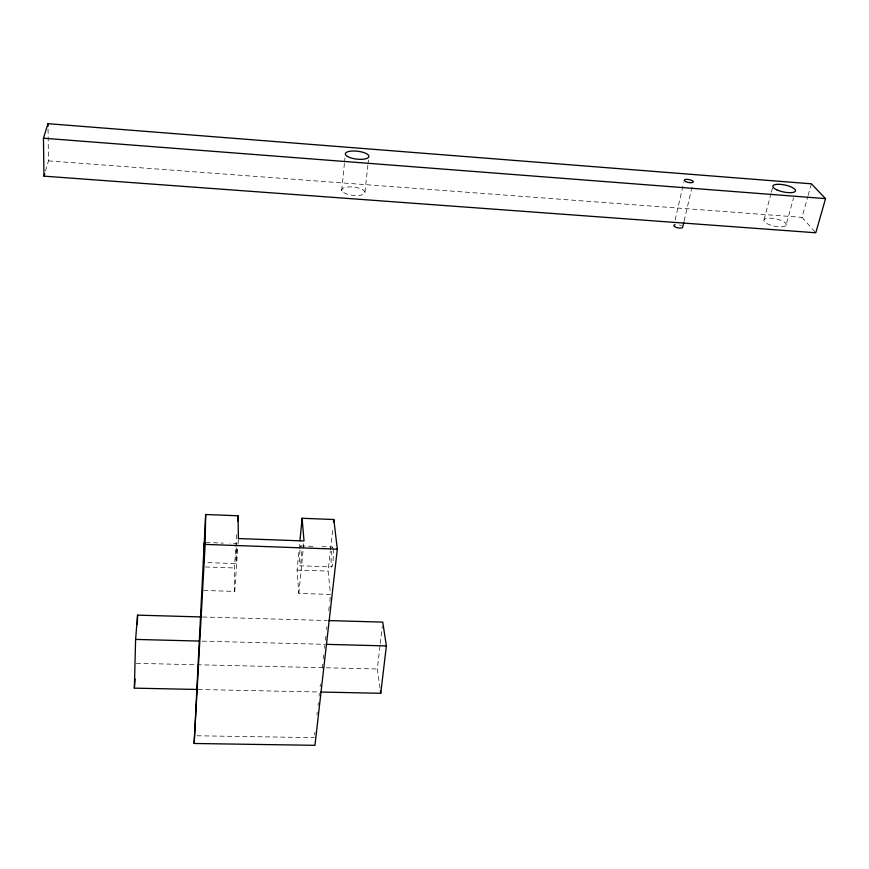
<?xml version="1.0" encoding="UTF-8"?>
<svg xmlns="http://www.w3.org/2000/svg" width="869" height="869" viewBox="0 0 869 869"><rect width="100%" height="100%" fill="white"/><g stroke="black" fill="none" stroke-linecap="round" stroke-linejoin="round"><path stroke-width="0.65" stroke-dasharray="4.34 3.26" d="M236.933 549.36L235.944 563.59L204.91 562.536M236.303 547.85L235.944 563.59M203.694 590.453L234.728 591.42L234.434 567.957L235.825 547.883M235.912 546.547L236.835 533.164M234.728 591.42L237.954 545.167M238.052 543.842L238.421 538.552M330.568 594.418L298.838 593.429L297.089 570.064L299.023 550.142M299.153 548.817L299.794 542.18M298.838 593.429L303.889 542.31M341.723 190.333L344.396 163.589M344.537 162.253L345.069 156.898M364.958 192.06L367.869 165.392M368.011 164.056L368.445 160.059M330.155 590.529L328.102 571.107L330.307 551.272M330.459 549.947L332.946 527.461M314.654 734.968L314.958 732.285M316.935 714.829L317.239 712.145M318 705.432L318.304 702.749M319.064 696.036L319.368 693.353M320.118 686.716L320.422 684.066M322.214 668.163L322.671 664.188M323.268 658.898L323.724 654.922M324.474 648.296L324.767 645.645M325.375 640.279L325.832 636.227M326.603 629.482L326.907 626.788M328.732 610.603L329.199 606.551M329.807 601.163L330.263 597.112M380.025 688.172L377.32 668.978L380.111 644.874M380.274 643.538L382.284 626.136M675.137 219.998L683.762 182.49M684.12 220.976L692.593 184.728M236.607 544.515L236.846 543.592L230.089 543.353M764.079 219.651L770.988 193.526M771.335 192.223L772.715 186.998M786.054 225.299A11.427 3.726 12 0 0 771.368 218.206A11.427 3.726 12 0 0 767.729 223.985A11.427 3.726 12 0 0 786.054 225.299L793.571 197.795M814.926 231.806L802.033 217.359L807.79 196.72M808.148 195.427L811.385 183.815M45.46 171.063L48.447 160.874L48.034 126.331M197.024 735.771L314.35 737.651M198.23 689.486L319.52 692.017M136.303 663.329L377.32 668.978M202.249 641.148L324.919 644.32M202.586 616.99L327.211 620.531M205.432 566.979L234.434 567.957M297.089 570.064L328.102 571.107M300.022 550.131A9.983 0.836 -87.8 0 0 300.022 565.795L331.73 566.86M205.801 542.473L223.344 543.103M300.935 545.917L314.154 546.395M322.095 546.688L332.664 547.068A9.95 1.043 -87.8 0 0 332.099 547.97M48.447 160.874L802.033 217.359M333.109 548.828A9.95 1.043 -87.8 0 1 332.849 562.678A9.95 1.043 -87.8 0 1 331.295 565.111A9.95 1.043 -87.8 0 1 331.567 551.261M300.478 546.818A9.983 0.836 -87.8 0 1 301.271 547.676M301.402 551.652A9.983 0.836 -87.8 0 1 300.022 565.795M679.384 224.973A4.551 1.564 11 0 1 681.405 225.712M343.776 192.636A11.721 4.16 6.7 0 0 363.894 194.08A11.721 4.16 6.7 0 0 352.379 186.954A11.721 4.16 6.7 0 0 343.776 192.636"/><path stroke-width="1.3" d="M194.145 743.484L205.149 544.396L205.671 514.502L238.03 515.773L238.421 538.552L304.02 540.963L302.108 518.282L333.826 519.521L337.313 549.165L314.958 745.32L194.145 743.484L205.671 514.502M196.883 689.454L134.358 688.15L135.607 639.421L137.574 615.143L201.239 616.947M137.324 624.507L137.574 615.143M237.661 521.128L238.03 515.773M134.358 688.15L135.075 679.015M299.924 540.855L302.108 518.282M333.533 522.171L333.826 519.521M320.846 692.039L380.752 693.288L386.379 645.917L382.751 622.117L328.569 620.575M683.827 222.268L682.61 227.45A4.551 1.564 11 0 1 676.071 227.32A4.551 1.564 11 0 1 675.083 224.658M825.55 198.621L815.785 232.773L43.971 176.157L43.45 138.214L48.001 123.68L811.385 183.815L825.55 198.621L43.45 138.214M43.971 176.157L44.721 173.615M135.607 639.421L199.555 641.072M326.255 644.353L386.379 645.917M205.149 544.396L337.313 549.165M380.383 690.736L380.752 693.288M48.001 123.68L48.034 126.331M203.672 556.671L203.563 562.482L204.454 542.419L203.672 556.671M347.437 156.442A11.884 3.965 6.7 0 0 367.815 157.984A11.884 3.965 6.7 0 0 356.105 151.087A11.884 3.965 6.7 0 0 347.437 156.442M776.821 189.844A11.579 3.541 11.8 0 0 795.363 191.245A11.579 3.541 11.8 0 0 780.405 184.369A11.579 3.541 11.8 0 0 776.821 189.844M685.608 181.556A4.627 1.466 10.8 0 0 693.201 182.142A4.627 1.466 10.8 0 0 687.52 179.383A4.627 1.466 10.8 0 0 685.608 181.556"/></g></svg>
